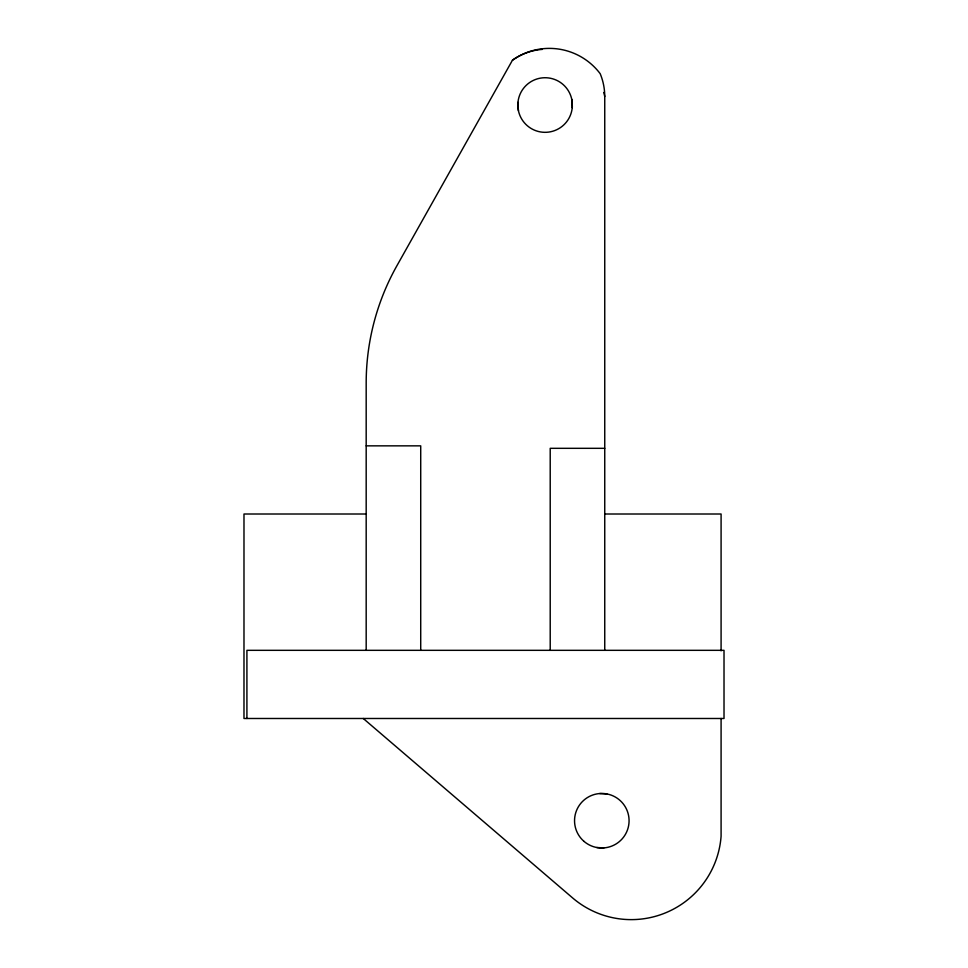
<?xml version="1.0" encoding="UTF-8"?>
<svg xmlns="http://www.w3.org/2000/svg" width="968" height="968" viewBox="0 0 968 968"><rect width="100%" height="100%" fill="white"/><g stroke="black" fill="none" stroke-linecap="round" stroke-linejoin="round"><path stroke-width="1.45" d="M542.358 49.38A59.121 59.121 0 0 0 512.447 60.222L396.916 265.728A239.58 239.58 0 0 0 366.182 383.134L366.182 650.327M366.182 445.849L420.717 445.849L420.717 650.327M604.746 448.317L550.211 448.317L550.211 650.327M366.279 514.008L243.984 514.008L243.984 718.486L724.016 718.486L724.016 650.327L246.913 650.327L246.913 718.486M604.831 514.008L721.087 514.008L721.087 650.823M599.724 793.542L606.827 793.929M596.796 847.52L603.899 847.908M363.254 718.486L572.632 897.941A90.085 90.085 0 0 0 721.087 836.279L721.087 718.486M571.761 99.329L572.33 106.419A27.261 27.261 0 0 1 518.195 109.445L517.977 102.33M518.449 110.788L517.868 103.697A27.261 27.261 0 0 1 572.015 100.672L572.233 107.787M512.447 60.222A63.598 63.598 0 0 1 600.196 73.713A59.641 59.641 0 0 1 604.746 96.534L604.746 650.327M603.754 92.456A59.121 59.121 0 0 1 604.746 96.534M584.067 841.422A27.261 27.261 0 0 0 628.607 825.74A27.261 27.261 0 0 0 592.755 795.006A27.261 27.261 0 0 0 584.067 841.422"/></g></svg>
